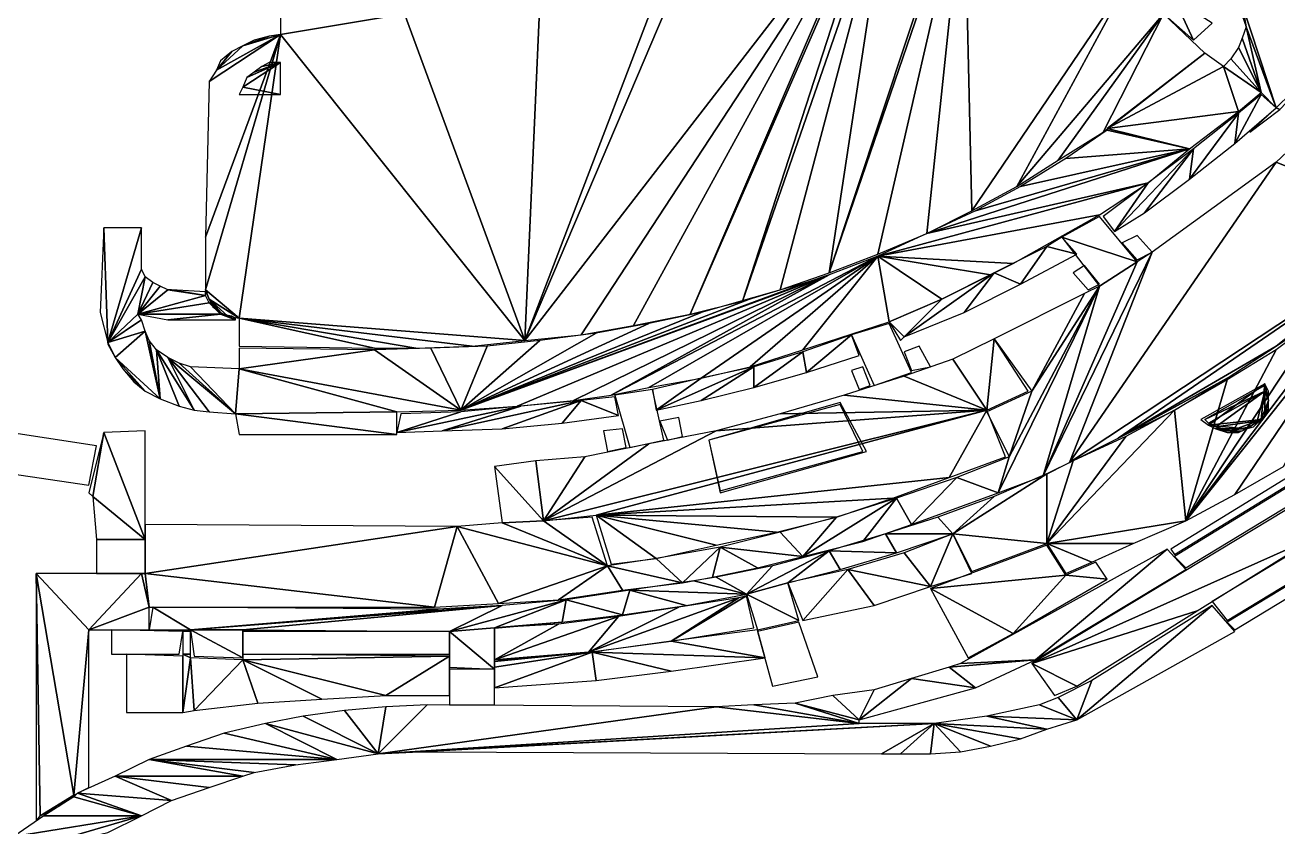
# Model space of a CAD drawing. Extents: x -35430092 to -35393830, y 11991942 to 12015432.
# Drawn here: x -35410974 to -35410045, y 12006338 to 12006932 of the extents above; entities that cross this region are included whole.
import ezdxf

# ---------------------------------------------------------------- set-up
doc = ezdxf.new("R2010")
doc.units = 0

msp = doc.modelspace()

# ---------------------------------------------------------------- linework, layer by layer
at = {"layer": 'mg_to_dxf', "color": 52}
for points in [[(-35410341.86, 12007036.79), (-35410341.86, 12007036.79), (-35410481.06, 12006718.02), (-35410442.09, 12006727.76)], [(-35410347.43, 12007029.83), (-35410347.43, 12007029.83), (-35410481.06, 12006718.02), (-35410341.86, 12007036.79)], [(-35410333.51, 12007040.97), (-35410333.51, 12007040.97), (-35410442.09, 12006727.76), (-35410414.25, 12006736.11)], [(-35410341.86, 12007036.79), (-35410341.86, 12007036.79), (-35410442.09, 12006727.76), (-35410333.51, 12007040.97)], [(-35410333.51, 12007040.97), (-35410333.51, 12007040.97), (-35410414.25, 12006736.11), (-35410378.05, 12006748.64)], [(-35410280.61, 12007042.36), (-35410280.61, 12007042.36), (-35410378.05, 12006748.64), (-35410277.83, 12007040.97)], [(-35410280.61, 12007042.36), (-35410280.61, 12007042.36), (-35410333.51, 12007040.97), (-35410378.05, 12006748.64)], [(-35410277.83, 12007040.97), (-35410277.83, 12007040.97), (-35410378.05, 12006748.64), (-35410341.86, 12006762.56)], [(-35410277.83, 12007040.97), (-35410277.83, 12007040.97), (-35410341.86, 12006762.56), (-35410305.67, 12006777.87)], [(-35410272.26, 12006794.58), (-35410272.26, 12006794.58), (-35410277.83, 12007040.97), (-35410305.67, 12006777.87)], [(-35410155.33, 12006967.19), (-35410155.33, 12006967.19), (-35410277.83, 12007040.97), (-35410272.26, 12006794.58)], [(-35410603.56, 12006698.53), (-35410603.56, 12006698.53), (-35410561.8, 12006702.7), (-35410347.43, 12007029.83)], [(-35410603.56, 12006698.53), (-35410603.56, 12006698.53), (-35410347.43, 12007029.83), (-35410483.85, 12006979.72)], [(-35410347.43, 12007029.83), (-35410347.43, 12007029.83), (-35410561.8, 12006702.7), (-35410522.83, 12006709.66)], [(-35410347.43, 12007029.83), (-35410347.43, 12007029.83), (-35410522.83, 12006709.66), (-35410481.06, 12006718.02)], [(-35410603.56, 12006698.53), (-35410603.56, 12006698.53), (-35410483.85, 12006979.72), (-35410497.77, 12006975.54)], [(-35410603.56, 12006698.53), (-35410603.56, 12006698.53), (-35410497.77, 12006975.54), (-35410592.43, 12006949.09)], [(-35410238.85, 12006812.67), (-35410238.85, 12006812.67), (-35410155.33, 12006967.19), (-35410272.26, 12006794.58)], [(-35410130.27, 12006940.74), (-35410130.27, 12006940.74), (-35410155.33, 12006967.19), (-35410238.85, 12006812.67)], [(-35410692.65, 12006940.74), (-35410692.65, 12006940.74), (-35410603.56, 12006698.53), (-35410592.43, 12006949.09)], [(-35410121.92, 12006951.88), (-35410121.92, 12006951.88), (-35410133.05, 12006943.53), (-35410108, 12006921.25)], [(-35410121.92, 12006951.88), (-35410121.92, 12006951.88), (-35410108, 12006921.25), (-35410094.08, 12006933.78)], [(-35409971.58, 12006949.09), (-35409971.58, 12006949.09), (-35410071.81, 12006947.7), (-35409991.07, 12006925.43)], [(-35410071.81, 12006947.7), (-35410071.81, 12006947.7), (-35410071.81, 12006939.35), (-35410069.02, 12006931)], [(-35410071.81, 12006947.7), (-35410071.81, 12006947.7), (-35410069.02, 12006931), (-35410046.75, 12006871.14)], [(-35410071.81, 12006947.7), (-35410071.81, 12006947.7), (-35410046.75, 12006871.14), (-35409991.07, 12006925.43)], [(-35410692.65, 12006940.74), (-35410692.65, 12006940.74), (-35410784.53, 12006925.43), (-35410603.56, 12006698.53)], [(-35410692.65, 12006940.74), (-35410692.65, 12006940.74), (-35410784.53, 12006940.74), (-35410784.53, 12006925.43)], [(-35410208.22, 12006832.16), (-35410208.22, 12006832.16), (-35410130.27, 12006940.74), (-35410238.85, 12006812.67)], [(-35410208.22, 12006832.16), (-35410208.22, 12006832.16), (-35410174.82, 12006853.04), (-35410130.27, 12006940.74)], [(-35410130.27, 12006940.74), (-35410130.27, 12006940.74), (-35410174.82, 12006853.04), (-35410099.65, 12006911.51)], [(-35410840.21, 12006736.11), (-35410840.21, 12006736.11), (-35410784.53, 12006925.43), (-35410840.21, 12006775.09)], [(-35410840.21, 12006775.09), (-35410840.21, 12006775.09), (-35410784.53, 12006925.43), (-35410837.43, 12006890.63)], [(-35410815.15, 12006715.23), (-35410815.15, 12006715.23), (-35410784.53, 12006925.43), (-35410840.21, 12006736.11)], [(-35410837.43, 12006890.63), (-35410837.43, 12006890.63), (-35410784.53, 12006925.43), (-35410831.86, 12006898.98)], [(-35410784.53, 12006925.43), (-35410784.53, 12006925.43), (-35410812.37, 12006917.08), (-35410831.86, 12006898.98)], [(-35410603.56, 12006698.53), (-35410603.56, 12006698.53), (-35410784.53, 12006925.43), (-35410815.15, 12006715.23)], [(-35410784.53, 12006925.43), (-35410784.53, 12006925.43), (-35410792.88, 12006924.04), (-35410812.37, 12006917.08)], [(-35410069.02, 12006931), (-35410069.02, 12006931), (-35410071.81, 12006922.65), (-35410057.88, 12006882.28)], [(-35410069.02, 12006931), (-35410069.02, 12006931), (-35410057.88, 12006882.28), (-35410046.75, 12006871.14)], [(-35410046.75, 12006871.14), (-35410046.75, 12006871.14), (-35410043.96, 12006869.75), (-35409991.07, 12006925.43)], [(-35410831.86, 12006898.98), (-35410831.86, 12006898.98), (-35410812.37, 12006917.08), (-35410820.72, 12006912.9)], [(-35410812.37, 12006917.08), (-35410812.37, 12006917.08), (-35410792.88, 12006924.04), (-35410804.02, 12006921.25)], [(-35410074.59, 12006915.69), (-35410074.59, 12006915.69), (-35410080.16, 12006907.33), (-35410057.88, 12006882.28)], [(-35410071.81, 12006922.65), (-35410071.81, 12006922.65), (-35410074.59, 12006915.69), (-35410057.88, 12006882.28)], [(-35410831.86, 12006898.98), (-35410831.86, 12006898.98), (-35410820.72, 12006912.9), (-35410829.07, 12006905.94)], [(-35410085.73, 12006901.77), (-35410085.73, 12006901.77), (-35410099.65, 12006911.51), (-35410172.03, 12006855.83)], [(-35410080.16, 12006907.33), (-35410080.16, 12006907.33), (-35410085.73, 12006901.77), (-35410057.88, 12006882.28)], [(-35410812.37, 12006886.45), (-35410812.37, 12006886.45), (-35410784.53, 12006904.55), (-35410809.58, 12006893.41)], [(-35410812.37, 12006886.45), (-35410812.37, 12006886.45), (-35410784.53, 12006880.88), (-35410784.53, 12006904.55)], [(-35410809.58, 12006893.41), (-35410809.58, 12006893.41), (-35410784.53, 12006904.55), (-35410804.02, 12006897.59)], [(-35410804.02, 12006897.59), (-35410804.02, 12006897.59), (-35410784.53, 12006904.55), (-35410798.45, 12006901.77)], [(-35410804.02, 12006897.59), (-35410804.02, 12006897.59), (-35410784.53, 12006904.55)], [(-35410798.45, 12006901.77), (-35410798.45, 12006901.77), (-35410784.53, 12006904.55), (-35410792.88, 12006904.55)], [(-35410085.73, 12006901.77), (-35410085.73, 12006901.77), (-35410172.03, 12006855.83), (-35410074.59, 12006868.36)], [(-35410085.73, 12006901.77), (-35410085.73, 12006901.77), (-35410074.59, 12006868.36), (-35410057.88, 12006882.28)], [(-35410046.75, 12006830.77), (-35410046.75, 12006830.77), (-35409932.6, 12006784.83), (-35409979.93, 12006893.41)], [(-35410812.37, 12006886.45), (-35410812.37, 12006886.45), (-35410815.15, 12006880.88), (-35410784.53, 12006880.88)], [(-35410057.88, 12006880.88), (-35410057.88, 12006880.88), (-35410077.37, 12006844.69), (-35410046.75, 12006871.14)], [(-35410074.59, 12006866.96), (-35410074.59, 12006866.96), (-35410077.37, 12006844.69), (-35410057.88, 12006880.88)], [(-35410046.75, 12006871.14), (-35410046.75, 12006871.14), (-35410066.24, 12006853.04), (-35410043.96, 12006869.75)], [(-35410172.03, 12006855.83), (-35410172.03, 12006855.83), (-35410110.78, 12006840.52), (-35410074.59, 12006868.36)], [(-35410074.59, 12006866.96), (-35410074.59, 12006866.96), (-35410110.78, 12006818.24), (-35410077.37, 12006844.69)], [(-35410108, 12006840.52), (-35410108, 12006840.52), (-35410110.78, 12006818.24), (-35410074.59, 12006866.96)], [(-35410110.78, 12006840.52), (-35410110.78, 12006840.52), (-35410172.03, 12006854.44), (-35410202.66, 12006833.56)], [(-35410110.78, 12006840.52), (-35410110.78, 12006840.52), (-35410172.03, 12006855.83), (-35410172.03, 12006854.44)], [(-35410141.41, 12006815.46), (-35410141.41, 12006815.46), (-35410110.78, 12006840.52), (-35410305.67, 12006777.87)], [(-35410269.47, 12006794.58), (-35410269.47, 12006794.58), (-35410305.67, 12006777.87), (-35410110.78, 12006840.52)], [(-35410236.07, 12006812.67), (-35410236.07, 12006812.67), (-35410269.47, 12006794.58), (-35410110.78, 12006840.52)], [(-35410110.78, 12006840.52), (-35410110.78, 12006840.52), (-35410202.66, 12006833.56), (-35410236.07, 12006812.67)], [(-35410166.46, 12006779.27), (-35410166.46, 12006779.27), (-35410144.19, 12006793.19), (-35410108, 12006840.52)], [(-35410166.46, 12006779.27), (-35410166.46, 12006779.27), (-35410108, 12006840.52), (-35410141.41, 12006815.46)], [(-35410108, 12006840.52), (-35410108, 12006840.52), (-35410144.19, 12006793.19), (-35410110.78, 12006818.24)], [(-35410046.75, 12006830.77), (-35410046.75, 12006830.77), (-35410199.87, 12006608.05), (-35409932.6, 12006784.83)], [(-35410138.62, 12006763.95), (-35410138.62, 12006763.95), (-35410199.87, 12006608.05), (-35410046.75, 12006830.77)], [(-35410141.41, 12006815.46), (-35410141.41, 12006815.46), (-35410341.86, 12006761.17), (-35410177.6, 12006791.79)], [(-35410305.67, 12006777.87), (-35410305.67, 12006777.87), (-35410341.86, 12006761.17), (-35410141.41, 12006815.46)], [(-35410141.41, 12006815.46), (-35410141.41, 12006815.46), (-35410174.82, 12006790.4), (-35410166.46, 12006779.27)], [(-35410177.6, 12006791.79), (-35410177.6, 12006791.79), (-35410341.86, 12006761.17), (-35410241.63, 12006755.6)], [(-35410149.76, 12006756.99), (-35410149.76, 12006756.99), (-35410177.6, 12006790.4), (-35410205.44, 12006775.09)], [(-35410912.6, 12006697.14), (-35410912.6, 12006697.14), (-35410915.38, 12006782.05), (-35410918.16, 12006719.41)], [(-35410912.6, 12006697.14), (-35410912.6, 12006697.14), (-35410887.54, 12006782.05), (-35410915.38, 12006782.05)], [(-35410912.6, 12006697.14), (-35410912.6, 12006697.14), (-35410887.54, 12006751.43), (-35410887.54, 12006782.05)], [(-35410199.87, 12006608.05), (-35410199.87, 12006608.05), (-35410163.68, 12006626.14), (-35409932.6, 12006784.83)], [(-35409932.6, 12006784.83), (-35409932.6, 12006784.83), (-35410163.68, 12006626.14), (-35410046.75, 12006694.35)], [(-35410138.62, 12006763.95), (-35410149.76, 12006776.48), (-35410160.9, 12006770.91), (-35410149.76, 12006758.39)], [(-35410016.12, 12006715.23), (-35410016.12, 12006715.23), (-35409932.6, 12006784.83), (-35410046.75, 12006694.35)], [(-35410255.55, 12006748.64), (-35410255.55, 12006748.64), (-35410236.07, 12006740.29), (-35410216.58, 12006768.13)], [(-35410216.58, 12006768.13), (-35410216.58, 12006768.13), (-35410236.07, 12006740.29), (-35410194.3, 12006762.56)], [(-35410216.58, 12006768.13), (-35410216.58, 12006768.13), (-35410194.3, 12006762.56), (-35410205.44, 12006775.09)], [(-35410149.76, 12006756.99), (-35410149.76, 12006756.99), (-35410205.44, 12006775.09), (-35410177.6, 12006738.9)], [(-35410511.69, 12006663.73), (-35410511.69, 12006663.73), (-35410341.86, 12006761.17), (-35410539.53, 12006658.16)], [(-35410341.86, 12006761.17), (-35410341.86, 12006761.17), (-35410378.05, 12006747.25), (-35410539.53, 12006658.16)], [(-35410472.71, 12006670.69), (-35410472.71, 12006670.69), (-35410341.86, 12006761.17), (-35410511.69, 12006663.73)], [(-35410341.86, 12006761.17), (-35410341.86, 12006761.17), (-35410472.71, 12006670.69), (-35410436.52, 12006679.04)], [(-35410397.54, 12006691.57), (-35410397.54, 12006691.57), (-35410341.86, 12006761.17), (-35410436.52, 12006679.04)], [(-35410333.51, 12006712.45), (-35410333.51, 12006712.45), (-35410341.86, 12006761.17), (-35410397.54, 12006691.57)], [(-35410294.53, 12006729.15), (-35410294.53, 12006729.15), (-35410341.86, 12006761.17), (-35410333.51, 12006712.45)], [(-35410258.34, 12006747.25), (-35410258.34, 12006747.25), (-35410341.86, 12006761.17), (-35410294.53, 12006729.15)], [(-35410241.63, 12006755.6), (-35410241.63, 12006755.6), (-35410341.86, 12006761.17), (-35410258.34, 12006747.25)], [(-35410138.62, 12006763.95), (-35410138.62, 12006763.95), (-35410219.36, 12006598.3), (-35410199.87, 12006608.05)], [(-35410149.76, 12006756.99), (-35410149.76, 12006756.99), (-35410219.36, 12006598.3), (-35410138.62, 12006763.95)], [(-35410912.6, 12006697.14), (-35410912.6, 12006697.14), (-35410884.75, 12006745.86), (-35410887.54, 12006751.43)], [(-35410322.37, 12006701.31), (-35410322.37, 12006701.31), (-35410277.83, 12006719.41), (-35410255.55, 12006748.64)], [(-35410322.37, 12006701.31), (-35410322.37, 12006701.31), (-35410255.55, 12006748.64), (-35410294.53, 12006729.15)], [(-35410255.55, 12006748.64), (-35410255.55, 12006748.64), (-35410277.83, 12006719.41), (-35410236.07, 12006740.29)], [(-35410177.6, 12006738.9), (-35410177.6, 12006738.9), (-35410219.36, 12006598.3), (-35410149.76, 12006756.99)], [(-35410188.74, 12006754.21), (-35410197.09, 12006748.64), (-35410185.95, 12006736.11), (-35410177.6, 12006740.29)], [(-35409960.44, 12006756.99), (-35409960.44, 12006756.99), (-35410113.57, 12006564.89), (-35410077.37, 12006584.38)], [(-35409979.93, 12006741.68), (-35409979.93, 12006741.68), (-35410113.57, 12006564.89), (-35409960.44, 12006756.99)], [(-35410041.18, 12006605.26), (-35410041.18, 12006605.26), (-35409960.44, 12006756.99), (-35410077.37, 12006584.38)], [(-35410890.32, 12006718.02), (-35410890.32, 12006718.02), (-35410884.75, 12006745.86), (-35410912.6, 12006697.14)], [(-35410890.32, 12006718.02), (-35410890.32, 12006718.02), (-35410879.19, 12006741.68), (-35410884.75, 12006745.86)], [(-35410890.32, 12006718.02), (-35410890.32, 12006718.02), (-35410873.62, 12006738.9), (-35410879.19, 12006741.68)], [(-35410378.05, 12006747.25), (-35410378.05, 12006747.25), (-35410394.76, 12006741.68), (-35410650.89, 12006647.02)], [(-35410378.05, 12006747.25), (-35410378.05, 12006747.25), (-35410650.89, 12006647.02), (-35410609.13, 12006649.81)], [(-35410394.76, 12006741.68), (-35410394.76, 12006741.68), (-35410433.73, 12006730.54), (-35410650.89, 12006647.02)], [(-35410378.05, 12006747.25), (-35410378.05, 12006747.25), (-35410609.13, 12006649.81), (-35410567.37, 12006653.98)], [(-35410378.05, 12006747.25), (-35410378.05, 12006747.25), (-35410567.37, 12006653.98), (-35410539.53, 12006658.16)], [(-35410013.34, 12006716.62), (-35410013.34, 12006716.62), (-35410113.57, 12006564.89), (-35409979.93, 12006741.68)], [(-35410890.32, 12006718.02), (-35410890.32, 12006718.02), (-35410868.05, 12006736.11), (-35410873.62, 12006738.9)], [(-35410890.32, 12006718.02), (-35410890.32, 12006718.02), (-35410840.21, 12006731.94), (-35410868.05, 12006736.11)], [(-35410890.32, 12006718.02), (-35410890.32, 12006718.02), (-35410837.43, 12006726.37), (-35410840.21, 12006731.94)], [(-35410868.05, 12006736.11), (-35410868.05, 12006736.11), (-35410840.21, 12006731.94), (-35410865.27, 12006736.11)], [(-35410865.27, 12006736.11), (-35410865.27, 12006736.11), (-35410840.21, 12006731.94), (-35410840.21, 12006734.72)], [(-35410815.15, 12006715.23), (-35410815.15, 12006715.23), (-35410840.21, 12006736.11), (-35410837.43, 12006729.15)], [(-35410837.43, 12006729.15), (-35410837.43, 12006729.15), (-35410840.21, 12006736.11), (-35410840.21, 12006734.72)], [(-35410433.73, 12006730.54), (-35410433.73, 12006730.54), (-35410472.71, 12006719.41), (-35410650.89, 12006647.02)], [(-35410188.74, 12006733.33), (-35410188.74, 12006733.33), (-35410255.55, 12006699.92), (-35410227.71, 12006660.94)], [(-35410252.77, 12006585.77), (-35410252.77, 12006585.77), (-35410219.36, 12006598.3), (-35410177.6, 12006738.9)], [(-35410252.77, 12006585.77), (-35410252.77, 12006585.77), (-35410177.6, 12006738.9), (-35410244.42, 12006612.22)], [(-35410244.42, 12006612.22), (-35410244.42, 12006612.22), (-35410177.6, 12006738.9), (-35410227.71, 12006660.94)], [(-35410227.71, 12006660.94), (-35410227.71, 12006660.94), (-35410177.6, 12006738.9), (-35410188.74, 12006733.33)], [(-35410890.32, 12006718.02), (-35410890.32, 12006718.02), (-35410829.07, 12006718.02), (-35410837.43, 12006726.37)], [(-35410823.5, 12006716.62), (-35410823.5, 12006716.62), (-35410837.43, 12006729.15), (-35410829.07, 12006719.41)], [(-35410829.07, 12006719.41), (-35410829.07, 12006719.41), (-35410837.43, 12006729.15), (-35410834.64, 12006723.58)], [(-35410815.15, 12006715.23), (-35410815.15, 12006715.23), (-35410837.43, 12006729.15), (-35410823.5, 12006716.62)], [(-35410837.43, 12006726.37), (-35410837.43, 12006726.37), (-35410829.07, 12006718.02), (-35410831.86, 12006722.19)], [(-35410322.37, 12006701.31), (-35410322.37, 12006701.31), (-35410294.53, 12006729.15), (-35410333.51, 12006712.45)], [(-35410912.6, 12006697.14), (-35410912.6, 12006697.14), (-35410887.54, 12006713.84), (-35410890.32, 12006718.02)], [(-35410912.6, 12006697.14), (-35410912.6, 12006697.14), (-35410884.75, 12006705.49), (-35410887.54, 12006713.84)], [(-35410890.32, 12006718.02), (-35410890.32, 12006718.02), (-35410868.05, 12006713.84), (-35410829.07, 12006718.02)], [(-35410829.07, 12006718.02), (-35410829.07, 12006718.02), (-35410868.05, 12006713.84), (-35410817.94, 12006713.84)], [(-35410829.07, 12006718.02), (-35410829.07, 12006718.02), (-35410817.94, 12006713.84), (-35410820.72, 12006716.62)], [(-35410820.72, 12006716.62), (-35410820.72, 12006716.62), (-35410817.94, 12006713.84), (-35410817.94, 12006715.23)], [(-35410642.54, 12006694.35), (-35410642.54, 12006694.35), (-35410815.15, 12006715.23), (-35410684.3, 12006692.96)], [(-35410603.56, 12006698.53), (-35410603.56, 12006698.53), (-35410815.15, 12006715.23), (-35410642.54, 12006694.35)], [(-35410684.3, 12006692.96), (-35410684.3, 12006692.96), (-35410815.15, 12006715.23), (-35410714.93, 12006692.96)], [(-35410714.93, 12006692.96), (-35410714.93, 12006692.96), (-35410815.15, 12006715.23), (-35410815.15, 12006694.35)], [(-35410472.71, 12006719.41), (-35410472.71, 12006719.41), (-35410511.69, 12006711.06), (-35410650.89, 12006647.02)], [(-35410322.37, 12006701.31), (-35410322.37, 12006701.31), (-35410333.51, 12006712.45), (-35410325.16, 12006698.53)], [(-35410046.75, 12006691.57), (-35410046.75, 12006691.57), (-35410113.57, 12006564.89), (-35410013.34, 12006716.62)], [(-35410907.03, 12006686), (-35410907.03, 12006686), (-35410884.75, 12006705.49), (-35410912.6, 12006697.14)], [(-35410873.62, 12006655.37), (-35410873.62, 12006655.37), (-35410884.75, 12006705.49), (-35410907.03, 12006686)], [(-35410881.97, 12006698.53), (-35410881.97, 12006698.53), (-35410884.75, 12006705.49), (-35410873.62, 12006655.37)], [(-35410511.69, 12006711.06), (-35410511.69, 12006711.06), (-35410550.67, 12006704.1), (-35410650.89, 12006647.02)], [(-35410550.67, 12006704.1), (-35410550.67, 12006704.1), (-35410592.43, 12006698.53), (-35410650.89, 12006647.02)], [(-35410397.54, 12006690.18), (-35410397.54, 12006690.18), (-35410394.76, 12006674.86), (-35410361.35, 12006702.7)], [(-35410361.35, 12006702.7), (-35410361.35, 12006702.7), (-35410394.76, 12006674.86), (-35410355.78, 12006687.39)], [(-35410316.8, 12006674.86), (-35410333.51, 12006711.06), (-35410361.35, 12006702.7), (-35410344.64, 12006665.12)], [(-35409812.89, 12006709.66), (-35409812.89, 12006709.66), (-35410227.71, 12006459.1), (-35410016.12, 12006553.76)], [(-35410907.03, 12006686), (-35410907.03, 12006686), (-35410912.6, 12006697.14), (-35410912.6, 12006695.74)], [(-35410876.4, 12006691.57), (-35410876.4, 12006691.57), (-35410881.97, 12006698.53), (-35410873.62, 12006655.37)], [(-35410714.93, 12006691.57), (-35410714.93, 12006691.57), (-35410815.15, 12006692.96), (-35410815.15, 12006677.65)], [(-35410650.89, 12006647.02), (-35410650.89, 12006647.02), (-35410673.17, 12006692.96), (-35410714.93, 12006691.57)], [(-35410631.4, 12006694.35), (-35410631.4, 12006694.35), (-35410673.17, 12006692.96), (-35410650.89, 12006647.02)], [(-35410592.43, 12006698.53), (-35410592.43, 12006698.53), (-35410631.4, 12006694.35), (-35410650.89, 12006647.02)], [(-35410311.24, 12006694.35), (-35410322.37, 12006690.18), (-35410316.8, 12006676.26), (-35410302.88, 12006679.04)], [(-35410261.12, 12006647.02), (-35410261.12, 12006647.02), (-35410255.55, 12006699.92), (-35410286.18, 12006684.61)], [(-35410261.12, 12006647.02), (-35410261.12, 12006647.02), (-35410230.5, 12006660.94), (-35410255.55, 12006699.92)], [(-35410046.75, 12006694.35), (-35410046.75, 12006694.35), (-35410163.68, 12006626.14), (-35410082.94, 12006670.69)], [(-35410901.46, 12006677.65), (-35410901.46, 12006677.65), (-35410884.75, 12006660.94), (-35410907.03, 12006686)], [(-35410884.75, 12006660.94), (-35410884.75, 12006660.94), (-35410873.62, 12006655.37), (-35410907.03, 12006686)], [(-35410848.56, 12006647.02), (-35410848.56, 12006647.02), (-35410876.4, 12006691.57), (-35410859.7, 12006649.81)], [(-35410876.4, 12006691.57), (-35410876.4, 12006691.57), (-35410873.62, 12006655.37), (-35410859.7, 12006649.81)], [(-35410868.05, 12006686), (-35410868.05, 12006686), (-35410876.4, 12006691.57), (-35410848.56, 12006647.02)], [(-35410817.94, 12006644.24), (-35410817.94, 12006644.24), (-35410868.05, 12006686), (-35410837.43, 12006645.63)], [(-35410868.05, 12006686), (-35410868.05, 12006686), (-35410848.56, 12006647.02), (-35410837.43, 12006645.63)], [(-35410859.7, 12006681.82), (-35410859.7, 12006681.82), (-35410868.05, 12006686), (-35410817.94, 12006644.24)], [(-35410650.89, 12006647.02), (-35410650.89, 12006647.02), (-35410714.93, 12006691.57), (-35410815.15, 12006677.65)], [(-35410397.54, 12006690.18), (-35410397.54, 12006690.18), (-35410433.73, 12006663.73), (-35410394.76, 12006674.86)], [(-35410433.73, 12006679.04), (-35410433.73, 12006679.04), (-35410433.73, 12006663.73), (-35410397.54, 12006690.18)], [(-35410322.37, 12006672.08), (-35410322.37, 12006672.08), (-35410261.12, 12006647.02), (-35410286.18, 12006684.61)], [(-35410082.94, 12006669.3), (-35410082.94, 12006669.3), (-35410113.57, 12006564.89), (-35410046.75, 12006691.57)], [(-35410893.11, 12006667.9), (-35410893.11, 12006667.9), (-35410884.75, 12006660.94), (-35410901.46, 12006677.65)], [(-35410851.35, 12006679.04), (-35410851.35, 12006679.04), (-35410859.7, 12006681.82), (-35410817.94, 12006644.24)], [(-35410815.15, 12006677.65), (-35410815.15, 12006677.65), (-35410851.35, 12006679.04), (-35410817.94, 12006644.24)], [(-35410815.15, 12006677.65), (-35410815.15, 12006677.65), (-35410817.94, 12006644.24), (-35410698.22, 12006645.63)], [(-35410650.89, 12006647.02), (-35410650.89, 12006647.02), (-35410815.15, 12006677.65), (-35410698.22, 12006645.63)], [(-35410433.73, 12006679.04), (-35410433.73, 12006679.04), (-35410472.71, 12006670.69), (-35410506.12, 12006647.02)], [(-35410433.73, 12006679.04), (-35410433.73, 12006679.04), (-35410506.12, 12006647.02), (-35410472.71, 12006653.98)], [(-35410433.73, 12006679.04), (-35410433.73, 12006679.04), (-35410472.71, 12006653.98), (-35410433.73, 12006663.73)], [(-35410361.35, 12006676.26), (-35410355.78, 12006662.33), (-35410347.43, 12006665.12), (-35410353, 12006679.04)], [(-35410926.52, 12006591.34), (-35410920.95, 12006620.57), (-35411257.82, 12006672.08), (-35411266.17, 12006641.45)], [(-35410506.12, 12006647.02), (-35410506.12, 12006647.02), (-35410472.71, 12006670.69), (-35410508.9, 12006662.33)], [(-35410366.92, 12006658.16), (-35410366.92, 12006658.16), (-35410261.12, 12006647.02), (-35410322.37, 12006672.08)], [(-35410082.94, 12006670.69), (-35410082.94, 12006670.69), (-35410163.68, 12006626.14), (-35410121.92, 12006647.02)], [(-35410121.92, 12006647.02), (-35410121.92, 12006647.02), (-35410113.57, 12006564.89), (-35410082.94, 12006669.3)], [(-35410096.86, 12006635.89), (-35410096.86, 12006635.89), (-35410055.1, 12006666.51), (-35410102.43, 12006640.06)], [(-35410055.1, 12006660.94), (-35410055.1, 12006660.94), (-35410055.1, 12006665.12), (-35410099.65, 12006640.06)], [(-35410057.88, 12006640.06), (-35410057.88, 12006640.06), (-35410055.1, 12006666.51), (-35410096.86, 12006635.89)], [(-35410052.32, 12006653.98), (-35410052.32, 12006653.98), (-35410055.1, 12006666.51), (-35410057.88, 12006640.06)], [(-35410052.32, 12006653.98), (-35410052.32, 12006653.98), (-35410052.32, 12006660.94), (-35410055.1, 12006666.51)], [(-35410561.8, 12006653.98), (-35410561.8, 12006653.98), (-35410533.96, 12006642.85), (-35410536.75, 12006656.77)], [(-35410500.55, 12006624.75), (-35410508.9, 12006662.33), (-35410536.75, 12006658.16), (-35410525.61, 12006619.18)], [(-35410414.25, 12006644.24), (-35410414.25, 12006644.24), (-35410261.12, 12006647.02), (-35410366.92, 12006658.16)], [(-35410227.71, 12006660.94), (-35410227.71, 12006660.94), (-35410261.12, 12006645.63), (-35410244.42, 12006612.22)], [(-35409938.17, 12006652.59), (-35409940.95, 12006656.77), (-35410124.7, 12006544.01), (-35410121.92, 12006539.84)], [(-35410055.1, 12006660.94), (-35410055.1, 12006660.94), (-35410099.65, 12006640.06), (-35410096.86, 12006637.28)], [(-35410091.29, 12006634.49), (-35410091.29, 12006634.49), (-35410055.1, 12006660.94), (-35410096.86, 12006637.28)], [(-35410060.67, 12006638.67), (-35410060.67, 12006638.67), (-35410055.1, 12006660.94), (-35410091.29, 12006634.49)], [(-35410055.1, 12006660.94), (-35410055.1, 12006660.94), (-35410060.67, 12006638.67), (-35410055.1, 12006642.85)], [(-35410055.1, 12006660.94), (-35410055.1, 12006660.94), (-35410055.1, 12006642.85), (-35410052.32, 12006653.98)], [(-35410698.22, 12006630.32), (-35410698.22, 12006630.32), (-35410664.81, 12006631.71), (-35410606.35, 12006649.81)], [(-35410650.89, 12006645.63), (-35410650.89, 12006645.63), (-35410698.22, 12006630.32), (-35410606.35, 12006649.81)], [(-35410664.81, 12006631.71), (-35410664.81, 12006631.71), (-35410620.27, 12006633.1), (-35410561.8, 12006653.98)], [(-35410606.35, 12006649.81), (-35410606.35, 12006649.81), (-35410664.81, 12006631.71), (-35410561.8, 12006653.98)], [(-35410561.8, 12006653.98), (-35410561.8, 12006653.98), (-35410620.27, 12006633.1), (-35410575.72, 12006637.28)], [(-35410589.64, 12006564.89), (-35410589.64, 12006564.89), (-35410550.67, 12006569.07), (-35410261.12, 12006647.02)], [(-35410589.64, 12006564.89), (-35410589.64, 12006564.89), (-35410261.12, 12006647.02), (-35410461.58, 12006631.71)], [(-35410561.8, 12006653.98), (-35410561.8, 12006653.98), (-35410575.72, 12006637.28), (-35410533.96, 12006642.85)], [(-35410550.67, 12006569.07), (-35410550.67, 12006569.07), (-35410288.96, 12006596.91), (-35410261.12, 12006647.02)], [(-35410350.21, 12006616.4), (-35410369.7, 12006652.59), (-35410467.14, 12006624.75), (-35410458.79, 12006585.77)], [(-35410353, 12006616.4), (-35410369.7, 12006651.2), (-35410467.14, 12006624.75), (-35410458.79, 12006587.16)], [(-35410461.58, 12006631.71), (-35410461.58, 12006631.71), (-35410261.12, 12006647.02), (-35410414.25, 12006644.24)], [(-35410261.12, 12006647.02), (-35410261.12, 12006647.02), (-35410288.96, 12006596.91), (-35410247.2, 12006612.22)], [(-35410216.58, 12006548.19), (-35410216.58, 12006548.19), (-35410113.57, 12006564.89), (-35410121.92, 12006647.02)], [(-35410158.11, 12006627.53), (-35410158.11, 12006627.53), (-35410216.58, 12006548.19), (-35410121.92, 12006647.02)], [(-35409938.17, 12006651.2), (-35410121.92, 12006538.44), (-35410113.57, 12006530.09), (-35409929.82, 12006641.45)], [(-35410052.32, 12006653.98), (-35410052.32, 12006653.98), (-35410057.88, 12006640.06), (-35410052.32, 12006645.63)], [(-35410052.32, 12006653.98), (-35410052.32, 12006653.98), (-35410055.1, 12006642.85), (-35410052.32, 12006648.41)], [(-35410817.94, 12006644.24), (-35410817.94, 12006644.24), (-35410698.22, 12006628.93), (-35410698.22, 12006645.63)], [(-35410817.94, 12006644.24), (-35410817.94, 12006644.24), (-35410815.15, 12006628.93), (-35410698.22, 12006628.93)], [(-35410650.89, 12006645.63), (-35410650.89, 12006645.63), (-35410695.44, 12006644.24), (-35410698.22, 12006630.32)], [(-35410486.63, 12006627.53), (-35410489.42, 12006641.45), (-35410503.34, 12006638.67), (-35410497.77, 12006624.75)], [(-35410069.02, 12006633.1), (-35410069.02, 12006633.1), (-35410057.88, 12006640.06), (-35410096.86, 12006635.89)], [(-35410080.16, 12006631.71), (-35410080.16, 12006631.71), (-35410060.67, 12006638.67), (-35410091.29, 12006634.49)], [(-35410080.16, 12006631.71), (-35410080.16, 12006631.71), (-35410066.24, 12006634.49), (-35410060.67, 12006638.67)], [(-35410069.02, 12006633.1), (-35410069.02, 12006633.1), (-35410063.45, 12006634.49), (-35410057.88, 12006640.06)], [(-35410923.73, 12006582.99), (-35410923.73, 12006582.99), (-35410915.38, 12006630.32), (-35410926.52, 12006585.77)], [(-35410923.73, 12006582.99), (-35410923.73, 12006582.99), (-35410884.75, 12006550.97), (-35410915.38, 12006630.32)], [(-35410915.38, 12006630.32), (-35410915.38, 12006630.32), (-35410884.75, 12006550.97), (-35410884.75, 12006631.71)], [(-35410511.69, 12006621.97), (-35410511.69, 12006621.97), (-35410589.64, 12006564.89), (-35410461.58, 12006631.71)], [(-35410528.39, 12006619.18), (-35410531.18, 12006633.1), (-35410545.1, 12006631.71), (-35410542.31, 12006616.4)], [(-35410069.02, 12006633.1), (-35410069.02, 12006633.1), (-35410096.86, 12006635.89), (-35410091.29, 12006633.1)], [(-35410080.16, 12006631.71), (-35410080.16, 12006631.71), (-35410091.29, 12006634.49), (-35410085.73, 12006631.71)], [(-35410074.59, 12006630.32), (-35410074.59, 12006630.32), (-35410091.29, 12006633.1), (-35410082.94, 12006630.32)], [(-35410074.59, 12006630.32), (-35410074.59, 12006630.32), (-35410069.02, 12006633.1), (-35410091.29, 12006633.1)], [(-35410080.16, 12006631.71), (-35410080.16, 12006631.71), (-35410071.81, 12006631.71), (-35410066.24, 12006634.49)], [(-35410589.64, 12006564.89), (-35410589.64, 12006564.89), (-35410511.69, 12006621.97), (-35410559.02, 12006612.22)], [(-35410197.09, 12006609.44), (-35410197.09, 12006609.44), (-35410216.58, 12006548.19), (-35410158.11, 12006627.53)], [(-35410589.64, 12006564.89), (-35410589.64, 12006564.89), (-35410595.21, 12006609.44), (-35410625.84, 12006605.26)], [(-35410559.02, 12006612.22), (-35410559.02, 12006612.22), (-35410595.21, 12006609.44), (-35410589.64, 12006564.89)], [(-35410283.39, 12006596.91), (-35410283.39, 12006596.91), (-35410252.77, 12006585.77), (-35410244.42, 12006612.22)], [(-35410216.58, 12006599.69), (-35410216.58, 12006599.69), (-35410216.58, 12006548.19), (-35410197.09, 12006609.44)], [(-35410082.94, 12006491.11), (-35409899.19, 12006602.48), (-35409910.33, 12006616.4), (-35410094.08, 12006505.03)], [(-35410589.64, 12006564.89), (-35410589.64, 12006564.89), (-35410625.84, 12006605.26), (-35410620.27, 12006563.5)], [(-35410082.94, 12006489.72), (-35410077.37, 12006484.15), (-35409893.62, 12006595.52), (-35409899.19, 12006601.09)], [(-35410288.96, 12006596.91), (-35410288.96, 12006596.91), (-35410550.67, 12006569.07), (-35410330.72, 12006581.6)], [(-35410327.94, 12006581.6), (-35410327.94, 12006581.6), (-35410316.8, 12006562.11), (-35410283.39, 12006596.91)], [(-35410283.39, 12006596.91), (-35410283.39, 12006596.91), (-35410316.8, 12006562.11), (-35410252.77, 12006585.77)], [(-35410286.18, 12006555.15), (-35410286.18, 12006555.15), (-35410216.58, 12006548.19), (-35410216.58, 12006599.69)], [(-35410286.18, 12006555.15), (-35410286.18, 12006555.15), (-35410216.58, 12006599.69), (-35410255.55, 12006582.99)], [(-35410923.73, 12006582.99), (-35410923.73, 12006582.99), (-35410920.95, 12006550.97), (-35410884.75, 12006550.97)], [(-35410330.72, 12006581.6), (-35410330.72, 12006581.6), (-35410550.67, 12006569.07), (-35410372.49, 12006567.68)], [(-35410397.54, 12006538.44), (-35410397.54, 12006538.44), (-35410353, 12006549.58), (-35410327.94, 12006581.6)], [(-35410397.54, 12006538.44), (-35410397.54, 12006538.44), (-35410327.94, 12006581.6), (-35410372.49, 12006567.68)], [(-35410327.94, 12006581.6), (-35410327.94, 12006581.6), (-35410353, 12006549.58), (-35410316.8, 12006562.11)], [(-35410286.18, 12006555.15), (-35410286.18, 12006555.15), (-35410255.55, 12006582.99), (-35410297.32, 12006567.68)], [(-35410653.68, 12006560.72), (-35410653.68, 12006560.72), (-35410542.31, 12006531.48), (-35410620.27, 12006563.5)], [(-35410620.27, 12006563.5), (-35410620.27, 12006563.5), (-35410542.31, 12006531.48), (-35410589.64, 12006564.89)], [(-35410542.31, 12006531.48), (-35410542.31, 12006531.48), (-35410553.45, 12006567.68), (-35410589.64, 12006564.89)], [(-35410550.67, 12006569.07), (-35410550.67, 12006569.07), (-35410506.12, 12006537.05), (-35410461.58, 12006546.8)], [(-35410550.67, 12006569.07), (-35410550.67, 12006569.07), (-35410539.53, 12006532.88), (-35410506.12, 12006537.05)], [(-35410550.67, 12006569.07), (-35410550.67, 12006569.07), (-35410417.03, 12006556.54), (-35410372.49, 12006567.68)], [(-35410550.67, 12006569.07), (-35410550.67, 12006569.07), (-35410461.58, 12006546.8), (-35410417.03, 12006556.54)], [(-35410397.54, 12006538.44), (-35410397.54, 12006538.44), (-35410372.49, 12006567.68), (-35410414.25, 12006556.54)], [(-35410286.18, 12006555.15), (-35410286.18, 12006555.15), (-35410297.32, 12006567.68), (-35410336.29, 12006555.15)], [(-35410216.58, 12006548.19), (-35410216.58, 12006548.19), (-35410152.54, 12006548.19), (-35410113.57, 12006564.89)], [(-35410653.68, 12006560.72), (-35410653.68, 12006560.72), (-35410884.75, 12006562.11), (-35410884.75, 12006525.92)], [(-35410884.75, 12006525.92), (-35410884.75, 12006525.92), (-35410670.38, 12006500.86), (-35410653.68, 12006560.72)], [(-35410653.68, 12006560.72), (-35410653.68, 12006560.72), (-35410670.38, 12006500.86), (-35410623.05, 12006503.64)], [(-35410542.31, 12006531.48), (-35410542.31, 12006531.48), (-35410653.68, 12006560.72), (-35410623.05, 12006503.64)], [(-35410397.54, 12006538.44), (-35410397.54, 12006538.44), (-35410414.25, 12006556.54), (-35410458.79, 12006545.4)], [(-35410327.94, 12006541.23), (-35410327.94, 12006541.23), (-35410336.29, 12006555.15), (-35410378.05, 12006542.62)], [(-35410336.29, 12006555.15), (-35410336.29, 12006555.15), (-35410327.94, 12006541.23), (-35410286.18, 12006555.15)], [(-35410302.88, 12006516.17), (-35410302.88, 12006516.17), (-35410286.18, 12006555.15), (-35410322.37, 12006541.23)], [(-35410302.88, 12006516.17), (-35410302.88, 12006516.17), (-35410272.26, 12006525.92), (-35410286.18, 12006555.15)], [(-35410286.18, 12006555.15), (-35410286.18, 12006555.15), (-35410272.26, 12006527.31), (-35410216.58, 12006548.19)], [(-35410016.12, 12006553.76), (-35410016.12, 12006553.76), (-35410227.71, 12006459.1), (-35410105.21, 12006498.07)], [(-35410920.95, 12006525.92), (-35410884.75, 12006525.92), (-35410884.75, 12006550.97), (-35410920.95, 12006550.97)], [(-35410486.63, 12006518.96), (-35410486.63, 12006518.96), (-35410458.79, 12006545.4), (-35410506.12, 12006537.05)], [(-35410458.79, 12006545.4), (-35410458.79, 12006545.4), (-35410486.63, 12006518.96), (-35410464.36, 12006523.13)], [(-35410430.95, 12006530.09), (-35410430.95, 12006530.09), (-35410458.79, 12006545.4), (-35410464.36, 12006523.13)], [(-35410397.54, 12006538.44), (-35410397.54, 12006538.44), (-35410458.79, 12006545.4), (-35410430.95, 12006530.09)], [(-35410202.66, 12006524.52), (-35410202.66, 12006524.52), (-35410216.58, 12006546.8), (-35410302.88, 12006514.78)], [(-35410216.58, 12006548.19), (-35410216.58, 12006548.19), (-35410183.17, 12006534.27), (-35410152.54, 12006548.19)], [(-35410216.58, 12006548.19), (-35410216.58, 12006548.19), (-35410202.66, 12006525.92), (-35410183.17, 12006534.27)], [(-35410486.63, 12006518.96), (-35410486.63, 12006518.96), (-35410506.12, 12006537.05), (-35410542.31, 12006531.48)], [(-35410378.05, 12006542.62), (-35410378.05, 12006542.62), (-35410439.3, 12006510.6), (-35410408.68, 12006518.96)], [(-35410439.3, 12006510.6), (-35410439.3, 12006510.6), (-35410378.05, 12006542.62), (-35410419.81, 12006531.48)], [(-35410369.7, 12006528.7), (-35410369.7, 12006528.7), (-35410378.05, 12006542.62), (-35410408.68, 12006518.96)], [(-35410378.05, 12006542.62), (-35410378.05, 12006542.62), (-35410369.7, 12006528.7), (-35410327.94, 12006541.23)], [(-35410364.13, 12006528.7), (-35410364.13, 12006528.7), (-35410302.88, 12006516.17), (-35410322.37, 12006541.23)], [(-35410280.61, 12006459.1), (-35410280.61, 12006459.1), (-35410224.93, 12006461.88), (-35410127.49, 12006544.01)], [(-35410127.49, 12006544.01), (-35410127.49, 12006544.01), (-35410224.93, 12006461.88), (-35410113.57, 12006528.7)], [(-35410965.49, 12006525.92), (-35410965.49, 12006525.92), (-35410965.49, 12006342.17), (-35410962.71, 12006346.34)], [(-35410965.49, 12006525.92), (-35410965.49, 12006525.92), (-35410937.65, 12006361.66), (-35410926.52, 12006484.15)], [(-35410965.49, 12006525.92), (-35410965.49, 12006525.92), (-35410962.71, 12006346.34), (-35410937.65, 12006361.66)], [(-35410887.54, 12006525.92), (-35410887.54, 12006525.92), (-35410965.49, 12006525.92), (-35410926.52, 12006484.15)], [(-35410887.54, 12006525.92), (-35410887.54, 12006525.92), (-35410926.52, 12006484.15), (-35410881.97, 12006500.86)], [(-35410884.75, 12006525.92), (-35410884.75, 12006525.92), (-35410887.54, 12006525.92), (-35410881.97, 12006500.86)], [(-35410884.75, 12006525.92), (-35410884.75, 12006525.92), (-35410881.97, 12006500.86), (-35410670.38, 12006500.86)], [(-35410578.51, 12006506.43), (-35410578.51, 12006506.43), (-35410542.31, 12006531.48), (-35410623.05, 12006503.64)], [(-35410531.18, 12006513.39), (-35410531.18, 12006513.39), (-35410542.31, 12006531.48), (-35410578.51, 12006506.43)], [(-35410542.31, 12006531.48), (-35410542.31, 12006531.48), (-35410531.18, 12006513.39), (-35410486.63, 12006518.96)], [(-35410461.58, 12006523.13), (-35410461.58, 12006523.13), (-35410439.3, 12006510.6), (-35410419.81, 12006531.48)], [(-35410364.13, 12006528.7), (-35410364.13, 12006528.7), (-35410408.68, 12006518.96), (-35410397.54, 12006491.11)], [(-35410364.13, 12006528.7), (-35410364.13, 12006528.7), (-35410397.54, 12006491.11), (-35410344.64, 12006502.25)], [(-35410302.88, 12006516.17), (-35410302.88, 12006516.17), (-35410364.13, 12006528.7), (-35410344.64, 12006502.25)], [(-35410202.66, 12006524.52), (-35410202.66, 12006524.52), (-35410172.03, 12006521.74), (-35410180.38, 12006534.27)], [(-35410525.61, 12006513.39), (-35410525.61, 12006513.39), (-35410439.3, 12006510.6), (-35410478.28, 12006520.35)], [(-35410478.28, 12006520.35), (-35410478.28, 12006520.35), (-35410439.3, 12006510.6), (-35410461.58, 12006523.13)], [(-35410439.3, 12006510.6), (-35410439.3, 12006510.6), (-35410400.33, 12006491.11), (-35410408.68, 12006518.96)], [(-35410202.66, 12006524.52), (-35410202.66, 12006524.52), (-35410302.88, 12006514.78), (-35410241.63, 12006481.37)], [(-35410202.66, 12006524.52), (-35410202.66, 12006524.52), (-35410241.63, 12006481.37), (-35410172.03, 12006521.74)], [(-35410525.61, 12006513.39), (-35410525.61, 12006513.39), (-35410572.94, 12006506.43), (-35410531.18, 12006495.29)], [(-35410444.87, 12006507.82), (-35410444.87, 12006507.82), (-35410556.23, 12006467.45), (-35410494.98, 12006475.8)], [(-35410489.42, 12006500.86), (-35410489.42, 12006500.86), (-35410556.23, 12006467.45), (-35410444.87, 12006507.82)], [(-35410483.85, 12006502.25), (-35410483.85, 12006502.25), (-35410525.61, 12006513.39), (-35410531.18, 12006495.29)], [(-35410439.3, 12006510.6), (-35410439.3, 12006510.6), (-35410525.61, 12006513.39), (-35410483.85, 12006502.25)], [(-35410439.3, 12006509.21), (-35410439.3, 12006509.21), (-35410494.98, 12006475.8), (-35410433.73, 12006485.55)], [(-35410444.87, 12006507.82), (-35410444.87, 12006507.82), (-35410494.98, 12006475.8), (-35410439.3, 12006509.21)], [(-35410439.3, 12006510.6), (-35410439.3, 12006510.6), (-35410430.95, 12006484.15), (-35410400.33, 12006491.11)], [(-35410241.63, 12006481.37), (-35410241.63, 12006481.37), (-35410302.88, 12006514.78), (-35410275.04, 12006463.27)], [(-35410926.52, 12006484.15), (-35410926.52, 12006484.15), (-35410881.97, 12006484.15), (-35410881.97, 12006500.86)], [(-35410851.35, 12006484.15), (-35410851.35, 12006484.15), (-35410879.19, 12006500.86), (-35410881.97, 12006484.15)], [(-35410667.6, 12006499.47), (-35410667.6, 12006499.47), (-35410879.19, 12006500.86), (-35410851.35, 12006484.15)], [(-35410620.27, 12006502.25), (-35410620.27, 12006502.25), (-35410851.35, 12006484.15), (-35410812.37, 12006484.15)], [(-35410620.27, 12006502.25), (-35410620.27, 12006502.25), (-35410667.6, 12006499.47), (-35410851.35, 12006484.15)], [(-35410659.24, 12006482.76), (-35410659.24, 12006482.76), (-35410620.27, 12006502.25), (-35410812.37, 12006484.15)], [(-35410659.24, 12006482.76), (-35410659.24, 12006482.76), (-35410625.84, 12006485.55), (-35410572.94, 12006506.43)], [(-35410572.94, 12006506.43), (-35410572.94, 12006506.43), (-35410620.27, 12006502.25), (-35410659.24, 12006482.76)], [(-35410575.72, 12006489.72), (-35410575.72, 12006489.72), (-35410572.94, 12006506.43), (-35410625.84, 12006485.55)], [(-35410572.94, 12006506.43), (-35410572.94, 12006506.43), (-35410575.72, 12006489.72), (-35410531.18, 12006495.29)], [(-35410533.96, 12006493.9), (-35410533.96, 12006493.9), (-35410556.23, 12006467.45), (-35410489.42, 12006500.86)], [(-35410105.21, 12006498.07), (-35410105.21, 12006498.07), (-35410227.71, 12006459.1), (-35410194.3, 12006442.39)], [(-35410194.3, 12006417.34), (-35410194.3, 12006417.34), (-35410094.08, 12006502.25), (-35410183.17, 12006446.57)], [(-35410194.3, 12006417.34), (-35410194.3, 12006417.34), (-35410077.37, 12006482.76), (-35410094.08, 12006502.25)], [(-35410625.84, 12006461.88), (-35410625.84, 12006461.88), (-35410556.23, 12006467.45), (-35410533.96, 12006493.9)], [(-35410578.51, 12006488.33), (-35410578.51, 12006488.33), (-35410625.84, 12006461.88), (-35410533.96, 12006493.9)], [(-35410625.84, 12006485.55), (-35410625.84, 12006485.55), (-35410623.05, 12006485.55), (-35410575.72, 12006489.72)], [(-35410419.81, 12006442.39), (-35410386.41, 12006449.35), (-35410400.33, 12006489.72), (-35410430.95, 12006482.76)], [(-35410937.65, 12006361.66), (-35410937.65, 12006361.66), (-35410926.52, 12006367.22), (-35410926.52, 12006484.15)], [(-35410909.81, 12006484.15), (-35410909.81, 12006466.06), (-35410859.7, 12006466.06), (-35410856.91, 12006482.76)], [(-35410856.91, 12006482.76), (-35410856.91, 12006466.06), (-35410851.35, 12006466.06), (-35410851.35, 12006482.76)], [(-35410851.35, 12006484.15), (-35410851.35, 12006484.15), (-35410812.37, 12006463.27), (-35410812.37, 12006484.15)], [(-35410851.35, 12006484.15), (-35410851.35, 12006484.15), (-35410848.56, 12006464.67), (-35410812.37, 12006463.27)], [(-35410812.37, 12006466.06), (-35410659.24, 12006466.06), (-35410659.24, 12006482.76), (-35410812.37, 12006482.76)], [(-35410659.24, 12006482.76), (-35410659.24, 12006482.76), (-35410625.84, 12006454.92), (-35410625.84, 12006485.55)], [(-35410659.24, 12006482.76), (-35410659.24, 12006482.76), (-35410659.24, 12006456.31), (-35410625.84, 12006454.92)], [(-35410578.51, 12006488.33), (-35410578.51, 12006488.33), (-35410625.84, 12006485.55), (-35410625.84, 12006461.88)], [(-35410494.98, 12006475.8), (-35410494.98, 12006475.8), (-35410425.38, 12006463.27), (-35410430.95, 12006484.15)], [(-35410553.45, 12006467.45), (-35410553.45, 12006467.45), (-35410425.38, 12006463.27), (-35410494.98, 12006475.8)], [(-35410898.67, 12006422.9), (-35410856.91, 12006422.9), (-35410856.91, 12006464.67), (-35410898.67, 12006466.06)], [(-35410851.35, 12006463.27), (-35410851.35, 12006463.27), (-35410856.91, 12006466.06), (-35410856.91, 12006422.9)], [(-35410851.35, 12006463.27), (-35410851.35, 12006463.27), (-35410851.35, 12006466.06), (-35410856.91, 12006466.06)], [(-35410848.56, 12006424.3), (-35410848.56, 12006424.3), (-35410851.35, 12006463.27), (-35410856.91, 12006422.9)], [(-35410812.37, 12006461.88), (-35410812.37, 12006461.88), (-35410851.35, 12006463.27), (-35410848.56, 12006424.3)], [(-35410801.23, 12006429.86), (-35410801.23, 12006429.86), (-35410812.37, 12006461.88), (-35410848.56, 12006424.3)], [(-35410812.37, 12006461.88), (-35410812.37, 12006461.88), (-35410659.24, 12006464.67), (-35410812.37, 12006466.06)], [(-35410706.57, 12006435.43), (-35410706.57, 12006435.43), (-35410659.24, 12006464.67), (-35410812.37, 12006461.88)], [(-35410812.37, 12006461.88), (-35410812.37, 12006461.88), (-35410753.9, 12006432.65), (-35410706.57, 12006435.43)], [(-35410801.23, 12006429.86), (-35410801.23, 12006429.86), (-35410753.9, 12006432.65), (-35410812.37, 12006461.88)], [(-35410706.57, 12006435.43), (-35410706.57, 12006435.43), (-35410659.24, 12006435.43), (-35410659.24, 12006464.67)], [(-35410625.84, 12006461.88), (-35410625.84, 12006461.88), (-35410620.27, 12006461.88), (-35410556.23, 12006467.45)], [(-35410625.84, 12006441), (-35410625.84, 12006441), (-35410550.67, 12006446.57), (-35410553.45, 12006467.45)], [(-35410553.45, 12006467.45), (-35410553.45, 12006467.45), (-35410625.84, 12006456.31), (-35410625.84, 12006441)], [(-35410553.45, 12006467.45), (-35410553.45, 12006467.45), (-35410625.84, 12006460.49), (-35410625.84, 12006456.31)], [(-35410553.45, 12006467.45), (-35410553.45, 12006467.45), (-35410494.98, 12006453.53), (-35410425.38, 12006463.27)], [(-35410553.45, 12006467.45), (-35410553.45, 12006467.45), (-35410550.67, 12006446.57), (-35410494.98, 12006453.53)], [(-35410288.96, 12006456.31), (-35410288.96, 12006456.31), (-35410224.93, 12006461.88), (-35410280.61, 12006459.1)], [(-35410288.96, 12006456.31), (-35410288.96, 12006456.31), (-35410269.47, 12006441), (-35410224.93, 12006461.88)], [(-35410659.24, 12006428.47), (-35410625.84, 12006428.47), (-35410625.84, 12006454.92), (-35410659.24, 12006454.92)], [(-35410625.84, 12006441), (-35410625.84, 12006441), (-35410625.84, 12006456.31)], [(-35410316.8, 12006447.96), (-35410316.8, 12006447.96), (-35410269.47, 12006441), (-35410288.96, 12006456.31)], [(-35410194.3, 12006442.39), (-35410194.3, 12006442.39), (-35410227.71, 12006459.1), (-35410211.01, 12006435.43)], [(-35410355.78, 12006417.34), (-35410355.78, 12006417.34), (-35410269.47, 12006441), (-35410316.8, 12006447.96)], [(-35410355.78, 12006417.34), (-35410355.78, 12006417.34), (-35410316.8, 12006447.96), (-35410344.64, 12006439.61)], [(-35410194.3, 12006417.34), (-35410194.3, 12006417.34), (-35410183.17, 12006446.57), (-35410208.22, 12006434.04)], [(-35410355.78, 12006417.34), (-35410355.78, 12006417.34), (-35410375.27, 12006435.43), (-35410403.11, 12006429.86)], [(-35410355.78, 12006417.34), (-35410355.78, 12006417.34), (-35410344.64, 12006439.61), (-35410375.27, 12006435.43)], [(-35410194.3, 12006417.34), (-35410194.3, 12006417.34), (-35410208.22, 12006434.04), (-35410222.15, 12006428.47)], [(-35410767.82, 12006420.12), (-35410767.82, 12006420.12), (-35410712.14, 12006392.28), (-35410737.2, 12006424.3)], [(-35410737.2, 12006424.3), (-35410737.2, 12006424.3), (-35410712.14, 12006392.28), (-35410706.57, 12006427.08)], [(-35410712.14, 12006392.28), (-35410712.14, 12006392.28), (-35410675.95, 12006428.47), (-35410706.57, 12006427.08)], [(-35410461.58, 12006427.08), (-35410461.58, 12006427.08), (-35410675.95, 12006428.47), (-35410712.14, 12006392.28)], [(-35410712.14, 12006392.28), (-35410712.14, 12006392.28), (-35410355.78, 12006414.55), (-35410461.58, 12006427.08)], [(-35410461.58, 12006427.08), (-35410461.58, 12006427.08), (-35410355.78, 12006414.55), (-35410433.73, 12006428.47)], [(-35410433.73, 12006428.47), (-35410433.73, 12006428.47), (-35410355.78, 12006414.55), (-35410403.11, 12006429.86)], [(-35410403.11, 12006429.86), (-35410403.11, 12006429.86), (-35410355.78, 12006414.55), (-35410355.78, 12006417.34)], [(-35410194.3, 12006417.34), (-35410194.3, 12006417.34), (-35410222.15, 12006428.47), (-35410261.12, 12006420.12)], [(-35410795.66, 12006414.55), (-35410795.66, 12006414.55), (-35410826.29, 12006407.59), (-35410742.77, 12006388.1)], [(-35410795.66, 12006414.55), (-35410795.66, 12006414.55), (-35410712.14, 12006392.28), (-35410767.82, 12006420.12)], [(-35410795.66, 12006414.55), (-35410795.66, 12006414.55), (-35410742.77, 12006388.1), (-35410712.14, 12006392.28)], [(-35410712.14, 12006392.28), (-35410712.14, 12006392.28), (-35410681.52, 12006393.67), (-35410300.1, 12006414.55)], [(-35410712.14, 12006392.28), (-35410712.14, 12006392.28), (-35410300.1, 12006414.55), (-35410355.78, 12006414.55)], [(-35410300.1, 12006414.55), (-35410300.1, 12006414.55), (-35410681.52, 12006393.67), (-35410339.08, 12006392.28)], [(-35410300.1, 12006414.55), (-35410300.1, 12006414.55), (-35410339.08, 12006392.28), (-35410325.16, 12006392.28)], [(-35410300.1, 12006414.55), (-35410300.1, 12006414.55), (-35410325.16, 12006392.28), (-35410302.88, 12006392.28)], [(-35410280.61, 12006393.67), (-35410280.61, 12006393.67), (-35410300.1, 12006414.55), (-35410302.88, 12006392.28)], [(-35410216.58, 12006410.38), (-35410216.58, 12006410.38), (-35410261.12, 12006420.12), (-35410300.1, 12006414.55)], [(-35410236.07, 12006403.42), (-35410236.07, 12006403.42), (-35410300.1, 12006414.55), (-35410258.34, 12006397.85)], [(-35410216.58, 12006410.38), (-35410216.58, 12006410.38), (-35410300.1, 12006414.55), (-35410236.07, 12006403.42)], [(-35410258.34, 12006397.85), (-35410258.34, 12006397.85), (-35410300.1, 12006414.55), (-35410280.61, 12006393.67)], [(-35410261.12, 12006420.12), (-35410261.12, 12006420.12), (-35410216.58, 12006410.38), (-35410194.3, 12006417.34)], [(-35410826.29, 12006407.59), (-35410826.29, 12006407.59), (-35410854.13, 12006397.85), (-35410742.77, 12006388.1)], [(-35410854.13, 12006397.85), (-35410854.13, 12006397.85), (-35410881.97, 12006388.1), (-35410742.77, 12006388.1)], [(-35410812.37, 12006375.58), (-35410812.37, 12006375.58), (-35410881.97, 12006388.1), (-35410907.03, 12006375.58)], [(-35410881.97, 12006388.1), (-35410881.97, 12006388.1), (-35410812.37, 12006375.58), (-35410804.02, 12006378.36)], [(-35410773.39, 12006383.93), (-35410773.39, 12006383.93), (-35410742.77, 12006388.1), (-35410881.97, 12006388.1)], [(-35410804.02, 12006378.36), (-35410804.02, 12006378.36), (-35410773.39, 12006383.93), (-35410881.97, 12006388.1)], [(-35410865.27, 12006357.48), (-35410865.27, 12006357.48), (-35410907.03, 12006375.58), (-35410934.87, 12006363.05)], [(-35410837.43, 12006367.22), (-35410837.43, 12006367.22), (-35410812.37, 12006375.58), (-35410907.03, 12006375.58)], [(-35410865.27, 12006357.48), (-35410865.27, 12006357.48), (-35410837.43, 12006367.22), (-35410907.03, 12006375.58)], [(-35410962.71, 12006346.34), (-35410962.71, 12006346.34), (-35410948.79, 12006353.3), (-35410937.65, 12006361.66)], [(-35410887.54, 12006346.34), (-35410887.54, 12006346.34), (-35410937.65, 12006360.26), (-35410959.92, 12006346.34)], [(-35410887.54, 12006346.34), (-35410887.54, 12006346.34), (-35410934.87, 12006363.05), (-35410937.65, 12006360.26)], [(-35410934.87, 12006363.05), (-35410934.87, 12006363.05), (-35410887.54, 12006346.34), (-35410865.27, 12006357.48)], [(-35411001.69, 12006312.93), (-35411001.69, 12006312.93), (-35410887.54, 12006346.34), (-35410982.2, 12006331.03)], [(-35410912.6, 12006333.81), (-35410912.6, 12006333.81), (-35410887.54, 12006346.34), (-35411001.69, 12006312.93)], [(-35410982.2, 12006331.03), (-35410982.2, 12006331.03), (-35410887.54, 12006346.34), (-35410959.92, 12006346.34)]]:
    msp.add_3dface(points, dxfattribs=at)

doc.saveas('drawing.dxf')
